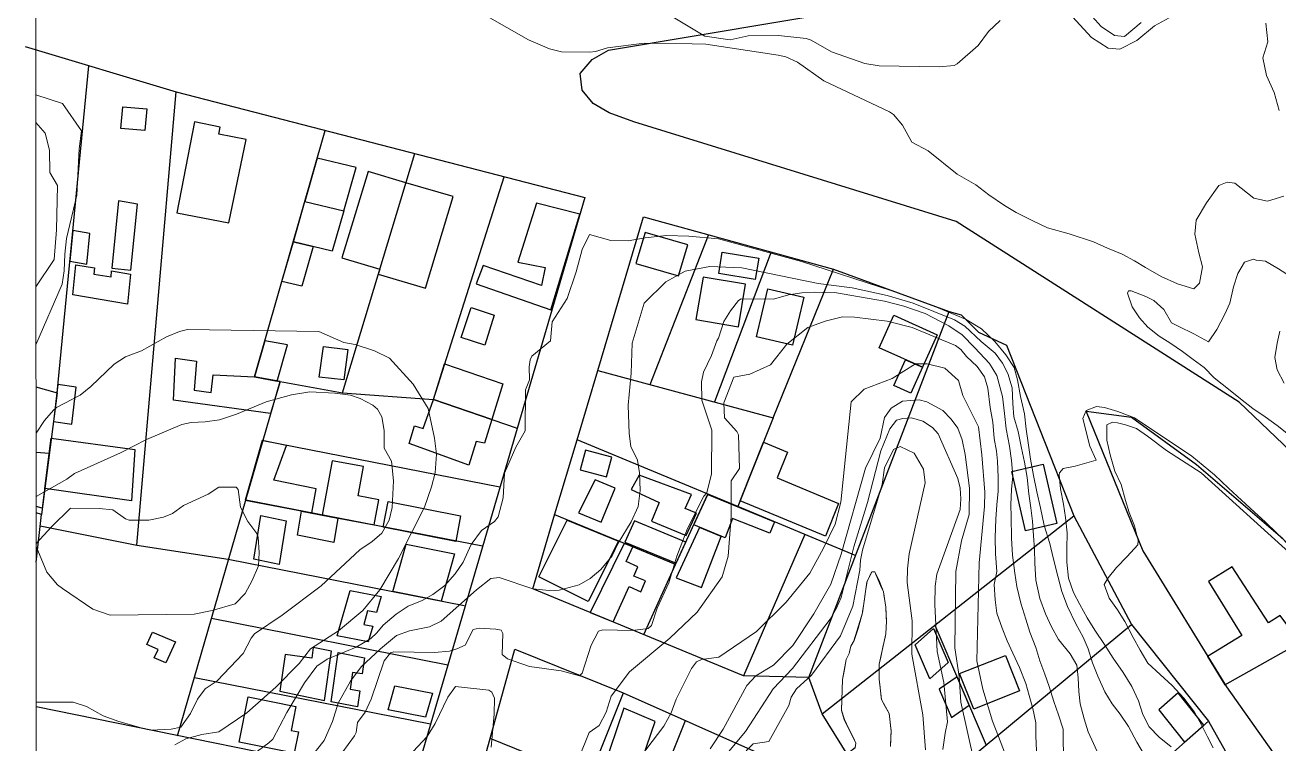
# Model space of a CAD drawing. Header units: metres. Extents: x 47 to 1988, y 46 to 663.
# Drawn here: x 47.3 to 250.8, y 158.1 to 274.7 of the extents above; entities that cross this region are included whole.
import ezdxf

# ---------------------------------------------------------------- set-up
doc = ezdxf.new("R2010")
doc.units = ezdxf.units.M
for name, color, linetype in [('01_Fina', 7, 'Continuous'), ('casas', 80, 'Continuous'), ('predios', 220, 'Continuous')]:
    doc.layers.add(name, color=color, linetype=linetype)

msp = doc.modelspace()

# ---------------------------------------------------------------- linework, layer by layer
at = {"layer": '01_Fina', "linetype": 'Continuous', "lineweight": 9}
for p, q in [((183.89, 184.32), (184.69, 185.99)), ((184.65, 185.9), (183.93, 184.41)), ((185.2, 185.98), (184.65, 185.9)), ((184.69, 185.99), (185.2, 185.98)), ((185.2, 185.98), (185.96, 184.42)), ((185.38, 185.55), (185.2, 185.98)), ((185.6, 185.03), (185.38, 185.55)), ((183.17, 179.3), (183.89, 184.32)), ((183.93, 184.41), (183.67, 182.79)), ((186.25, 183.51), (185.6, 185.03)), ((185.96, 184.42), (186.58, 182.73)), ((186.58, 182.73), (186.25, 183.51)), ((183.44, 181.15), (183.2, 179.52)), ((183.67, 182.79), (183.44, 181.15)), ((186.58, 182.73), (186.97, 180.25)), ((186.7, 181.94), (186.58, 182.73)), ((186.96, 180.31), (186.7, 181.94)), ((182.47, 176.81), (183.17, 179.3)), ((183.17, 179.3), (182.75, 177.93)), ((183.2, 179.52), (183.17, 179.3)), ((187.05, 178.66), (186.96, 180.31)), ((186.97, 180.25), (187.09, 177.99)), ((182.75, 177.93), (182.28, 176.35)), ((187.09, 177.99), (187, 175.9)), ((187.09, 177.99), (187.05, 178.66)), ((187.05, 177.01), (187.09, 177.99)), ((182.28, 176.35), (181.79, 174.78)), ((181.82, 174.84), (182.47, 176.81)), ((187, 175.9), (185.9, 171.02)), ((186.52, 173.77), (186.88, 175.38)), ((186.88, 175.38), (187, 175.9)), ((187, 175.9), (187.05, 177.01)), ((181.03, 172.75), (181.29, 173.94)), ((181.15, 173.28), (181.03, 172.75)), ((181.29, 173.94), (181.15, 173.28)), ((181.29, 173.94), (181.82, 174.84)), ((181.79, 174.78), (181.29, 173.94)), ((186.16, 172.16), (186.52, 173.77)), ((179.94, 168.49), (180.55, 171.76)), ((180.55, 171.75), (180.25, 170.13)), ((180.55, 171.76), (181.03, 172.75)), ((181.03, 172.75), (180.55, 171.75)), ((185.89, 168.56), (185.9, 171.02)), ((185.9, 171.02), (186.16, 172.16)), ((185.9, 171.02), (185.9, 170.54)), ((180.25, 170.13), (179.94, 168.51)), ((185.9, 170.54), (185.89, 168.89)), ((185.89, 168.89), (185.89, 168.56)), ((179.76, 163.5), (179.94, 168.49)), ((179.88, 166.86), (179.82, 165.21)), ((179.94, 168.51), (179.88, 166.86)), ((185.89, 168.56), (186.04, 167.24)), ((186.27, 165.29), (185.89, 168.56)), ((186.04, 167.24), (186.23, 165.61)), ((179.82, 165.21), (179.76, 163.56)), ((186.23, 165.61), (186.27, 165.29)), ((186.27, 165.29), (186.9, 164.12)), ((187.5, 163.02), (186.27, 165.29)), ((179.76, 163.56), (180.27, 162)), ((180.24, 162.05), (179.76, 163.5)), ((186.9, 164.12), (187.5, 163.02)), ((187.5, 163.02), (187.55, 162.62)), ((187.82, 160.18), (187.5, 163.02)), ((182.11, 158.2), (180.24, 162.05)), ((180.27, 162), (180.99, 160.51)), ((187.55, 162.62), (187.73, 160.98)), ((187.73, 160.98), (187.82, 160.18)), ((180.99, 160.51), (181.71, 159.03)), ((181.71, 159.03), (182.11, 158.2)), ((187.72, 157.62), (187.82, 160.18)), ((187.79, 159.34), (187.72, 157.69)), ((187.82, 160.18), (187.79, 159.34))]:
    msp.add_line(p, q, dxfattribs=at)
at = {"layer": '01_Fina', "lineweight": 9}
msp.add_lwpolyline([(49.18, 45.57), (788.27, 45.57), (787.83, 663.43), (48.74, 663.43), (49.18, 45.57)], dxfattribs=at)
at = {"layer": '01_Fina', "linetype": 'Continuous', "lineweight": 9}
for points in [[(232.96, 275.85), (230.57, 274.53), (227.74, 272.15), (224.96, 270.76), (223.06, 270.92), (220.36, 272.62), (216.04, 277.36)], [(228.41, 275.09), (225.73, 272.8), (224.1, 272.94), (221.93, 274.43), (219.49, 277.14)], [(121.97, 276.26), (128.98, 272.26), (132.4, 270.79), (134.36, 270.32), (138.96, 270.25), (139.89, 270.35), (141.82, 270.94), (147.8, 271.72), (155.57, 271.63), (157.77, 271.56), (169.52, 269.79), (170.78, 269.48), (172.64, 268.62), (176.94, 265.63), (187.6, 260.6), (188.23, 260.16), (189.66, 258.44), (191.18, 255.68), (193.83, 254.28), (198.58, 250.46), (201.6, 248.72), (203.67, 247.11), (206.25, 245.4), (208.11, 244.28), (210.84, 242.9), (213.24, 241.78), (216.71, 240.81), (220.69, 239.5), (222.93, 238.48), (225.31, 237.5), (227.31, 236.43), (229.12, 235.34), (231.64, 233.89), (234.34, 232.67), (236.94, 231.86), (237.9, 232.82), (238.38, 235.46), (237.8, 237.72), (237.15, 240.74), (237.32, 243.03), (239.02, 245.85), (241.02, 248.63), (242.35, 249.15), (243.6, 248.99), (246.68, 246.58), (248.94, 246.08), (251.56, 246.88)], [(205.54, 275.4), (203.65, 273.6), (201.96, 271.33), (198.58, 268.38), (198.07, 268.1), (195.65, 267.86), (185.88, 268.06), (183.59, 268.41), (178.16, 270.29), (174.89, 272.21), (174.04, 272.5), (169.58, 272.99), (164.62, 272.9), (161.73, 272.27), (157.59, 272.88), (152.48, 275.94)], [(250.81, 260.81), (250, 263.71), (248.75, 266.5), (248.15, 269.35), (248.97, 271.95), (248.67, 274.94)], [(49.03, 263.33), (53.38, 261.91), (56.44, 257.52), (56.09, 254.57), (55.7, 247.05), (54.01, 240.03), (53.73, 237.48), (53.66, 234.81), (53.31, 232.64), (49.06, 222.78)], [(49.03, 258.85), (50.57, 257.11), (51.24, 254.38), (51.3, 250.72), (52.54, 248.62), (52.39, 241.47), (52.01, 236.65), (49.05, 232.21)], [(228.8, 156.52), (227.73, 158.35), (226.37, 160.88), (224.99, 162.87), (223.69, 164.54), (222.53, 166.52), (221.36, 169.07), (220.51, 171.22), (219.82, 173.47), (219, 175.4), (217.84, 177.53), (216.45, 180.34), (215.56, 182.79), (214.91, 185.26), (214.14, 188.26), (213.58, 190.58), (212.69, 193.49), (212.06, 196.34), (211.5, 198.95), (210.95, 201.61), (210.46, 204.24), (210.09, 206.9), (209.76, 209.09), (209.46, 211.58), (208.86, 214.43), (208.33, 217.09), (207.81, 219.13), (206.44, 221.16), (204.67, 223.32), (202.5, 225.39), (199.93, 226.98), (193.64, 229.53), (187.98, 231.55), (173.28, 236.31), (159.8, 239.98), (155.03, 240.44), (151.41, 240.5), (147.92, 240.16), (145.19, 239.68), (142.35, 239.72), (138.88, 240.68), (137.68, 238.24), (136.72, 234.63), (135.25, 230.3), (132.86, 226.52), (132.57, 223.43), (129.56, 220.96), (129.25, 220.38), (129.1, 219.25), (129.16, 217.09), (128.53, 215.49), (128.43, 208.84), (126.92, 206.2), (125.1, 201.99), (124.9, 198), (124.09, 194.87), (123.46, 194.15), (121.39, 192.66), (119.7, 190.41), (118.41, 187.52), (117.11, 185.66), (115.41, 183.76), (113.49, 182.32), (111.74, 181.34), (109.47, 180.4), (107.53, 179.12), (105.42, 177.34), (104.4, 176.09), (103.39, 175.16), (101.04, 173.73), (96.3, 171.82), (94.66, 170.65), (92.65, 167.96), (89.8, 163.16), (87.5, 158.85), (86.88, 158.22), (85, 156.87)], [(252.65, 233.88), (250.7, 235.12), (248.58, 236.35), (247.1, 236.55), (246.63, 236.68), (245.17, 236.2), (244.08, 234.35), (243.39, 232.22), (242.81, 229.54), (242, 227.77), (240.69, 225.3), (239.32, 223.3), (236.99, 224.58), (234.52, 225.78), (233.32, 226.36), (232.11, 228.51), (230.47, 229.98), (229.2, 230.63), (226.8, 231.56), (226.35, 231.54), (226.2, 231.17), (226.96, 228.98), (228.12, 227.16), (229.49, 225.65), (231.33, 224.21), (233.06, 223.14), (235.13, 221.7), (236.86, 220.44), (238.62, 219.09), (240.28, 217.46), (242.84, 215.39), (244.55, 214.06), (246.55, 212.48), (248.56, 211.1), (250.51, 209.72), (252.08, 208.47)], [(93.34, 155.46), (95.85, 158.64), (97.18, 161.72), (98.13, 164.67), (100.11, 168.26), (101.82, 170.55), (104.96, 173.48), (107.57, 175.63), (109.7, 176.43), (112.92, 177.05), (114.82, 177.98), (120.57, 183.06), (122.88, 184.9), (124.21, 185.07), (129.67, 183.22), (132.37, 182.92), (133.95, 182.98), (137.21, 183.87), (139, 184.9), (140.72, 186.36), (142.59, 188.55), (143.55, 190.64), (145.64, 194.1), (146.8, 196.55), (147.13, 199.15), (147.02, 202.01), (146.66, 204.08), (145.61, 206.3), (145.31, 208.43), (145.15, 213.01), (145.65, 218.19), (145.8, 223.08), (147.76, 229.55), (151.3, 233), (154.43, 234.76), (158.44, 235.48), (163.61, 235.27), (175.99, 232.74), (181.52, 232.03), (187.19, 230.79), (191.44, 229.56), (198.11, 226.82), (199.78, 225.82), (202.46, 223.32), (204.72, 221.42), (205.94, 219.84), (206.8, 218.14), (207.5, 215.8), (207.59, 213.26), (207.75, 211.1), (208.43, 208.75), (209.01, 206.04), (209.46, 203.76), (209.9, 201.29), (210.17, 198.61), (210.52, 196.38), (210.8, 194.17), (210.94, 191.83), (211.12, 189.64), (211.14, 187.37), (211.3, 184.64), (211.99, 181.63), (212.91, 179.18), (213.85, 177.03), (214.99, 174.98), (216.92, 172.66), (217.97, 170.82), (218.22, 168.78), (218.29, 166.58), (218.52, 164.54), (219.16, 162.11), (219.79, 160), (221.8, 155.66)], [(98.71, 156.56), (100.78, 159.39), (101.01, 159.89), (101.26, 161.52), (102.51, 163.21), (103.47, 165.3), (105.59, 171.54), (106.62, 172.84), (107.14, 172.98), (113.74, 172.89), (116.15, 173.13), (117.38, 173.46), (118.72, 174.08), (120, 176.6), (120.99, 176.86), (123.71, 176.66), (124.55, 176.49), (124.82, 175.97), (124.74, 172.55), (125.56, 171.87), (129.14, 170.63), (134.32, 169.9), (137.25, 169.11), (137.7, 169.54), (139.14, 174.06), (140.35, 176.36), (141.03, 176.57), (145.83, 176.48), (148.39, 176.8), (148.98, 177.28), (149.86, 180.08), (151.76, 184.17), (153.06, 188.49), (154.8, 192.98), (157.46, 198.25), (157.94, 198.8), (158.71, 201.87), (158.76, 208.97), (157.11, 213.84), (157.06, 216.78), (157.4, 218.37), (158.71, 221.05), (159.56, 223.46), (159.85, 223.9), (160.67, 226.56), (161.76, 228.29), (163.07, 229.99), (163.52, 230.26), (168.74, 230.22), (171.16, 230.88), (173.34, 231.2), (175.34, 231.36), (178.67, 231.3), (186.79, 229.89), (189.88, 229.07), (193.35, 227.85), (197.2, 225.85), (199.36, 224.39), (201.41, 222.3), (203.79, 219.77), (204.98, 217.83), (205.92, 214.41), (206.26, 211.68), (206.53, 209.18), (207.03, 206.37), (207.38, 204.02), (207.57, 201.52), (207.39, 199.33), (207.28, 196.84), (207.34, 194.87), (207.37, 191.46), (207.54, 188.7), (207.9, 185.75), (208.25, 183.59), (208.88, 180.91), (209.68, 178.32), (210.36, 176.2), (211.3, 173.68), (211.98, 171.54), (212.78, 169.35), (213.49, 167.4), (214.24, 164.95), (215.02, 162.8), (215.75, 160.43), (215.74, 158.15), (215.88, 155.83)], [(137.14, 155.75), (138.83, 159.9), (140.46, 161.05), (141.62, 163.24), (142.42, 165.8), (145.39, 169.78), (151.91, 175.24), (156.36, 179.43), (160.44, 185.18), (161.39, 188.52), (161.87, 194.97), (161.88, 200.72), (163.24, 202.75), (163.07, 208.2), (162.8, 208.73), (160.82, 210.97), (160.67, 213.36), (162.32, 217.57), (164.91, 218.05), (168.29, 219.55), (170.92, 222.88), (174.32, 225.58), (177.11, 226.64), (179.95, 227.31), (181.92, 227.26), (187.22, 226.64), (191.26, 225.63), (198.27, 222.69), (199.16, 222.01), (200.07, 220.88), (201.82, 219.27), (203.01, 217.59), (203.52, 215.76), (203.93, 212.64), (204.33, 210.24), (204.58, 207.61), (204.93, 205.55), (205.11, 203.9), (205.22, 201.25), (205.2, 199.06), (205.02, 196.86), (204.84, 194.52), (204.72, 191.57), (204.76, 188.92), (204.99, 186.05), (204.54, 183.93), (204.74, 181.44), (205, 179.25), (205.84, 176.83), (206.65, 174.78), (207.57, 172.78), (208.65, 170.47), (209.68, 167.87), (210.25, 165.9), (210.86, 163.83), (211.33, 161.5), (211.35, 159.39), (211.42, 156.95)], [(49.07, 208.48), (50.47, 210.52), (51.91, 212.18), (52.42, 212.64), (56.21, 214.65), (57.98, 216.04), (61.76, 219.66), (63.61, 220.82), (66.18, 221.83), (70.25, 224.1), (72.35, 224.98), (73.68, 225.3), (94.97, 224.93), (99.05, 223.17), (100.89, 222.84), (104.02, 221.83), (106.43, 220.64), (110.28, 216.39), (112.7, 212.48), (113.74, 207.68), (114.08, 205.08), (113.87, 202.05), (113.26, 199.76), (112.13, 196.47), (107.88, 188.14), (104.84, 183.03), (102.09, 179.71), (98.17, 176.41), (93.62, 173.51), (91.78, 171.09), (87.98, 167.27), (83.28, 163.08), (78.72, 160.05), (76, 159.58), (73.36, 158.91), (71.59, 157.91)], [(251.6, 216.58), (250.51, 218.75), (250.09, 220.72), (250.47, 223.04), (250.9, 225.02)], [(206.23, 156.73), (205.29, 159.25), (204.28, 161.73), (202.73, 166.95), (201.75, 171.54), (202.11, 187.41), (203.02, 196.56), (203.06, 198.88), (202.58, 204.95), (202, 209.48), (199.49, 214.56), (198.75, 217.03), (196.58, 219.01), (193.71, 219.7), (191.81, 219.72), (188.03, 217.32), (183.48, 215.58), (181.38, 213.54), (179.7, 197.29), (178.74, 193.69), (176.88, 189.84), (174.63, 185.75), (170.82, 181.03), (165.98, 176.32), (159.86, 172.15), (157.09, 171.78), (156.28, 171.39), (155.46, 170.29), (152.96, 165.34), (152.16, 163.08), (150.94, 160.92), (148.01, 157.12)], [(49.08, 198.18), (54.08, 201.02), (55.31, 201.95), (62.77, 205.27), (67.01, 207.45), (72.73, 209.89), (74.27, 210.18), (76.53, 210.28), (78.84, 210.61), (81.59, 211.57), (86.4, 213.57), (90.55, 214.67), (93.53, 215.15), (97.54, 214.96), (100.12, 214.61), (101.65, 214.08), (103.72, 213), (104.48, 212.36), (105.21, 211.14), (105.56, 208.88), (105.58, 206.01), (106.78, 203.9), (107.07, 200.73), (106.89, 196.39), (106.36, 194.37), (105.21, 192.24), (103.64, 190.87), (101.61, 189.52), (95.32, 183.72), (89.04, 178.93), (84.55, 175.91), (83.96, 175.21), (82.71, 172.73), (78.45, 168.28), (76.5, 167.02), (75.26, 165.34), (74.16, 163.01), (72.55, 160.8), (71.03, 160.47), (67.72, 160.31), (66.88, 160.46), (62.5, 161.72), (59.98, 162.64), (57.28, 164.12), (55.09, 164.84), (49.1, 164.84)], [(201.31, 155.14), (199.16, 164.85), (198.88, 169), (198.17, 173.66), (198.36, 186.04), (199.26, 191.02), (200.5, 195.28), (200.56, 199.54), (199.87, 204.99), (199.36, 207.39), (198.64, 209.27), (197.58, 210.76), (196.22, 212.16), (193.63, 213.55), (192.37, 213.89), (189.66, 213.68), (187.83, 212.54), (186.77, 211), (186.08, 207.65), (183.68, 202.77), (179.72, 188.85), (178.04, 183.99), (175.31, 179.16), (171.88, 174.04), (168.74, 170.86), (165.9, 169.08), (164.41, 167.54), (160.61, 160.46), (158.49, 157.25)], [(252.33, 190.4), (250.36, 192.32), (248.58, 194.02), (246.76, 195.73), (244.72, 197.6), (242.61, 199.57), (240.32, 201.71), (236.66, 204.71), (227.36, 210.96), (224.65, 211.98), (222.46, 212.61), (221.18, 212.78), (219.5, 212.12), (218.96, 210.84), (220.11, 206.36), (221.14, 204.07), (217.73, 203.13), (215.75, 202.73), (215.19, 202.05), (215.09, 201.72), (215.35, 199.42), (215.84, 196.93), (216.14, 194.79), (216.39, 192.28), (216.38, 189.72), (216.38, 187.54), (216.63, 184.96), (217.43, 182.6), (218.45, 180.67), (219.68, 178.52), (220.91, 176.54), (222.49, 174.2), (223.9, 171.95), (225.48, 169.66), (226.92, 167.37), (227.96, 165.03), (228.69, 162.82), (229.73, 160.84), (231.34, 159.16), (233.29, 157.6)], [(161.44, 156.77), (164.2, 160.09), (168.68, 166.99), (171.82, 170.3), (177.94, 178.31), (179, 180.09), (179.73, 181.8), (181.79, 190.01), (183.99, 197.2), (186.18, 205.58), (187.65, 209.18), (188.7, 210.58), (189.73, 210.85), (191.17, 210.94), (192.97, 210.39), (194.55, 209.36), (195.46, 208.35), (198.65, 201.12), (199.02, 199.54), (199.16, 197.81), (199.02, 196.1), (195.25, 185.57), (194.98, 183.65), (194.92, 180.68), (195.33, 173.05), (196.42, 168), (196.97, 161.67), (196.62, 159.82), (196.24, 157.16)], [(252.36, 189.19), (238.13, 202.04), (232.51, 205.67), (229.44, 207.98), (227.64, 209.21), (225.9, 209.84), (224.55, 210.16), (223.79, 210.24), (222.82, 209.82), (222.86, 207.31), (223.38, 204.93), (224.15, 202.32), (225.16, 200.15), (225.86, 197.56), (226.48, 195.58), (227.33, 193.42), (227.91, 191.04), (227.88, 190.33), (226.15, 188.46), (224.42, 186.66), (223.08, 185.02), (222.4, 183.91), (223.22, 181.72), (224.57, 179.81), (225.76, 177.92), (227.12, 175.35), (228.28, 173.27), (229.51, 171.17), (231.5, 169.3), (233.46, 167.52), (235.33, 165.48), (237.06, 163.19), (238.26, 161.04), (239.16, 159.23), (240.08, 157.42)], [(164.31, 156.95), (165.47, 158.1), (167.97, 158.44), (171.24, 164.27), (171.62, 165.66), (172.49, 167.01), (174.9, 169.22), (179.64, 175.61), (181.6, 180.38), (182.76, 186.27), (182.85, 187.89), (183.19, 189.49), (186.36, 200.14), (186.78, 202.85), (188.25, 205.8), (189.29, 206.31), (191.6, 205.24), (193.11, 202.63), (193.34, 200.42), (190.79, 188.87), (190.5, 186.44), (190.46, 184.22), (191.28, 178.02), (191.2, 172.6), (192.99, 162.76), (193.42, 157.08)], [(49.08, 190.1), (50.84, 185.9), (52.54, 183.85), (53.35, 183.26), (58.29, 179.9), (61.13, 178.93), (74.74, 179.12), (77.64, 179.7), (81.4, 180.8), (83, 182.47), (84.15, 184.56), (85.17, 186.93), (85.3, 189.11), (85.11, 191.62), (84.88, 192.19), (83.44, 194.13), (82.26, 196.44), (81.89, 199.33), (81.54, 199.69), (78.76, 199.69), (77.01, 198.58), (73.02, 196.74), (71.24, 195.45), (69.74, 194.82), (67.36, 194.34), (64.17, 194.34), (63.61, 194.57), (61.55, 196.05), (59.32, 196.25), (54.66, 196.28), (51.56, 193.29), (49.08, 190.56)], [(109.5, 156.04), (112.54, 159.28), (113.87, 161.38), (115.89, 165.64), (117.14, 167.4), (122.56, 166.79), (123.06, 166.45), (123.47, 165.46), (123.42, 162.88), (122.91, 157.54)]]:
    msp.add_lwpolyline(points, dxfattribs=at)
msp.add_lwpolyline([(182.03, 157.48), (180.73, 156.48), (179.4, 155.5), (178.08, 154.52), (177.16, 153.84), (182.02, 157.43), (182.11, 158.2)], close=True, dxfattribs=at)
at = {"layer": 'casas'}
for points in [[(66.72, 257.56), (62.84, 257.9), (63.14, 261.39), (67.07, 261.05)], [(74.78, 258.94), (71.95, 244.21), (80.35, 242.6), (83.17, 256.07), (78.73, 256.94), (78.96, 258.08)], [(101.04, 251.54), (94.72, 253.06), (92.71, 246.04), (99.03, 244.52)], [(109.11, 249.07), (102.98, 250.92), (100.87, 244.01), (98.69, 236.88), (104.86, 235.04), (104.62, 234.23), (112.3, 231.99), (116.79, 246.83)], [(65.53, 245.63), (62.47, 246.15), (61.38, 235.2), (64.46, 234.89)], [(97.15, 237.98), (90.83, 239.5), (92.71, 246.04), (99.03, 244.52)], [(137.31, 244), (130.27, 245.75), (127.27, 236.21), (131.69, 235.36), (131.11, 232.41), (121.65, 235.66), (120.51, 232.67), (132.61, 228.49)], [(57.81, 240.87), (55.05, 241.34), (54.57, 236.36), (57.33, 235.89)], [(153.34, 234), (154.84, 239.03), (147.91, 241), (146.41, 235.97)], [(92.19, 232.29), (88.98, 233.06), (90.83, 239.5), (94.04, 238.73)], [(159.86, 234.38), (160.44, 237.83), (166.36, 236.84), (165.78, 233.39)], [(63.92, 229.4), (55.04, 230.91), (55.52, 235.79), (58.58, 235.27), (58.48, 234.27), (61.24, 233.8), (61.34, 234.8), (64.4, 234.28)], [(164.23, 232.63), (157.33, 233.79), (156.17, 226.89), (163.07, 225.73)], [(167.81, 231.9), (173.66, 230.55), (171.86, 222.75), (166.01, 224.1)], [(121.89, 222.73), (118.09, 223.98), (119.68, 228.83), (123.42, 227.6)], [(188.27, 227.6), (195.29, 224.44), (192.91, 219.15), (185.89, 222.31)], [(89.9, 222.78), (86.21, 223.45), (84.53, 217.59), (88.22, 216.92)], [(95.02, 217.55), (95.71, 222.51), (99.69, 222.06), (99, 217.1)], [(87.13, 211.66), (71.37, 213.82), (71.71, 220.63), (75.13, 220.16), (74.74, 215.42), (77.47, 215.06), (77.84, 217.94), (84.53, 217.59), (88.71, 216.83)], [(190.17, 220.38), (192.91, 219.15), (191.03, 214.96), (188.28, 216.2)], [(123.03, 210.66), (113.57, 213.92), (115.38, 219.7), (124.84, 216.44)], [(55.61, 215.95), (52.63, 216.36), (51.9, 210.35), (54.88, 209.94)], [(123.03, 210.66), (121.84, 206.85), (120.52, 207.1), (119.32, 203.28), (109.63, 206.79), (110.48, 209.67), (111.91, 209.2), (113.57, 213.92)], [(64.55, 197.47), (50.49, 199.47), (51.55, 207.67), (65.13, 205.81)], [(89.71, 206.49), (85.78, 207.26), (83.01, 197.61), (93.82, 195.52), (94.55, 199.45), (87.69, 200.84)], [(138.25, 205.72), (137.39, 202.54), (141.63, 201.39), (142.5, 204.57)], [(163.33, 197.49), (167.13, 207.01), (171.01, 205.4), (169.34, 201.22), (179.31, 197.08), (177.18, 191.74)], [(102.24, 203.04), (97.12, 203.99), (95.49, 195.19), (103.94, 193.59), (104.71, 197.66), (101.36, 198.28)], [(145.65, 199.32), (150.18, 197.23), (148.93, 194.19), (154.58, 191.87), (156.26, 195.5), (154.41, 196.26), (155.46, 198.53), (146.97, 201.65)], [(207.42, 202.26), (212.51, 203.44), (214.75, 193.8), (209.66, 192.62)], [(143.07, 199.56), (139.82, 200.87), (137.09, 195.53), (140.79, 194.01)], [(155.82, 193.62), (158.1, 198.53), (168.92, 194.07), (168.15, 192.23), (162.12, 194.6), (160.89, 191.47)], [(97.39, 190.74), (91.5, 191.9), (92.15, 195.84), (98.04, 194.69)], [(105.41, 193.24), (106.22, 197.36), (117.97, 195.05), (117.19, 190.92)], [(88.52, 187.17), (84.41, 188.05), (85.57, 195.11), (89.68, 194.23)], [(143.61, 190.97), (138.66, 181.14), (130.68, 185.14), (135.28, 194.38)], [(154.53, 190.81), (146.2, 194.22), (144.62, 190.77), (152.94, 187.36)], [(160.24, 191.73), (156.72, 193.16), (152.95, 184.99), (157.06, 183.42)], [(106.99, 182.76), (109.16, 190.46), (117.01, 188.91), (114.8, 181.22)], [(144.53, 190.59), (138.99, 179.39), (142.71, 177.85), (145.31, 183.59), (147.23, 182.75), (147.99, 184.49), (146.07, 185.28), (146.75, 186.76), (144.84, 187.63), (145.92, 190.02)], [(254.2, 174.53), (250.98, 178.87), (249.08, 177.71), (243.2, 186.77), (239.36, 184.42), (244.74, 175.63), (239.2, 172.24), (242.02, 167.63)], [(105.09, 181.96), (104.35, 179.36), (102.88, 179.65), (102.25, 177.44), (103.72, 177.15), (102.99, 174.6), (97.94, 175.59), (100.04, 182.95)], [(70.15, 171.2), (68.24, 172), (68.87, 173.36), (67.05, 174.2), (67.97, 176.18), (71.72, 174.6)], [(194.7, 176.79), (197.08, 171.28), (194.1, 168.61), (191.72, 174.12)], [(97.04, 173.1), (94.05, 173.71), (93.82, 171.97), (89.51, 172.58), (88.66, 166.61), (95.91, 165.13)], [(98.12, 172.88), (102.39, 172.04), (102.02, 169.41), (100.44, 169.64), (100.04, 166.95), (101.62, 166.65), (101.26, 164.07), (96.99, 164.91)], [(206.38, 172.42), (208.67, 166.66), (201.24, 163.7), (198.95, 169.46)], [(198.54, 168.93), (195.65, 166.95), (197.63, 162.36), (200.52, 164.34)], [(113.41, 166.31), (112.29, 162.41), (106.2, 163.6), (107.32, 167.5)], [(90.97, 156.58), (82.04, 158.34), (83.49, 165.7), (91.23, 164.12), (90.47, 160.24), (91.67, 160.01)], [(234.41, 166.36), (231.27, 163.57), (235.45, 158.33), (238.59, 161.12)], [(149.55, 161.69), (144.49, 163.85), (141.06, 153.82), (146.15, 151.75)]]:
    msp.add_lwpolyline(points, close=True, dxfattribs=at)
msp.add_lwpolyline([(49.07, 205.39), (51.23, 205.22), (50.07, 196.29), (49.08, 196.57)], dxfattribs=at)
at = {"layer": 'predios'}
for points in [[(455.75, 134.17), (376.17, 76.4), (362.01, 67.96), (333.91, 106.88), (303.05, 147), (269.31, 189.65), (244.32, 213.5), (198.37, 242.8), (146.06, 258.94), (142.06, 260.4), (139.47, 261.91), (137.72, 264.11), (137.4, 266.8), (139.35, 269.08), (141.95, 270.58), (269.67, 291.97), (286.65, 292.72), (296.65, 292.44), (310.02, 288.29), (321.43, 281.07), (324.92, 277.49), (326.98, 277.78)], [(47.3, 271.19), (71.79, 263.82), (138.12, 246.68), (110.25, 151.63), (49.1, 164.07)], [(52.5, 215.03), (57.66, 268.07)], [(65.43, 190.3), (71.79, 263.82)], [(88.71, 216.83), (84.53, 217.59), (96.01, 257.56)], [(98.8, 214.99), (110.54, 253.81)], [(113.57, 213.92), (125.05, 250.06)], [(180.79, 156.25), (176.63, 162.96), (174.47, 168.83), (163.87, 169.11), (129.68, 183.24), (133.29, 195.4), (136.87, 207.39), (140.22, 218.65), (147.63, 243.57), (178.47, 235.06), (197.26, 228.2), (199.19, 227.68), (202.02, 224.86), (206.55, 222.74), (217.47, 195.07), (226.86, 177.41), (239.34, 161.78), (244.5, 152.64)], [(148.72, 216.36), (158.21, 240.57)], [(168.35, 237.86), (159.15, 213.54)], [(140.22, 218.65), (168.7, 210.96), (178.47, 235.06)], [(174.47, 168.83), (197.26, 228.2)], [(49.06, 215.99), (52.5, 215.03), (49.94, 195.29)], [(72.05, 159.4), (88.71, 216.83), (98.8, 214.99), (113.57, 213.92), (127.14, 209.26)], [(168.7, 210.96), (162.96, 196.56), (136.87, 207.39)], [(124.35, 199.72), (85.92, 207.23)], [(121.54, 190.14), (83.13, 197.62)], [(152.86, 187.18), (158.11, 198.57)], [(49.08, 187.53), (49.94, 195.29), (49.08, 195.52)], [(182.17, 188.58), (162.96, 196.56)], [(49.73, 193.42), (65.43, 190.3), (80.26, 188.02), (118.53, 180.49)], [(147.7, 175.79), (152.86, 187.18), (133.24, 195.22)], [(176.63, 162.96), (217.47, 195.07)], [(173.82, 192.05), (163.87, 169.11)], [(115.88, 170.84), (77.56, 178.39)], [(187.59, 144.88), (226.86, 177.41)], [(194.91, 177.33), (203.28, 157.88)], [(115.6, 132.93), (126.75, 173.42), (144.38, 166.34), (178.29, 151.28)], [(113.07, 161.25), (74.77, 168.77)], [(136.13, 145.69), (144.41, 166.33)], [(154.4, 161.79), (146.24, 141.36)], [(200.98, 127.8), (239.36, 161.76)], [(138.77, 152.44), (122.76, 158.94)]]:
    msp.add_lwpolyline(points, dxfattribs=at)
msp.add_lwpolyline([(325.63, 92.61), (325.91, 93.7), (325.61, 96.68), (306.39, 122.28), (281.43, 155.43), (259.59, 182.53), (251.43, 191.33), (237.37, 203.35), (226.86, 211), (219.47, 211.96), (228.71, 189.38), (242.25, 167.3), (254.3, 150.35), (267.86, 134.19), (286.49, 118.28), (294.01, 111.68), (302.7, 104.93), (313.38, 95.27), (319.58, 90.37), (323.91, 91.58)], close=True, dxfattribs=at)

doc.saveas('drawing.dxf')
